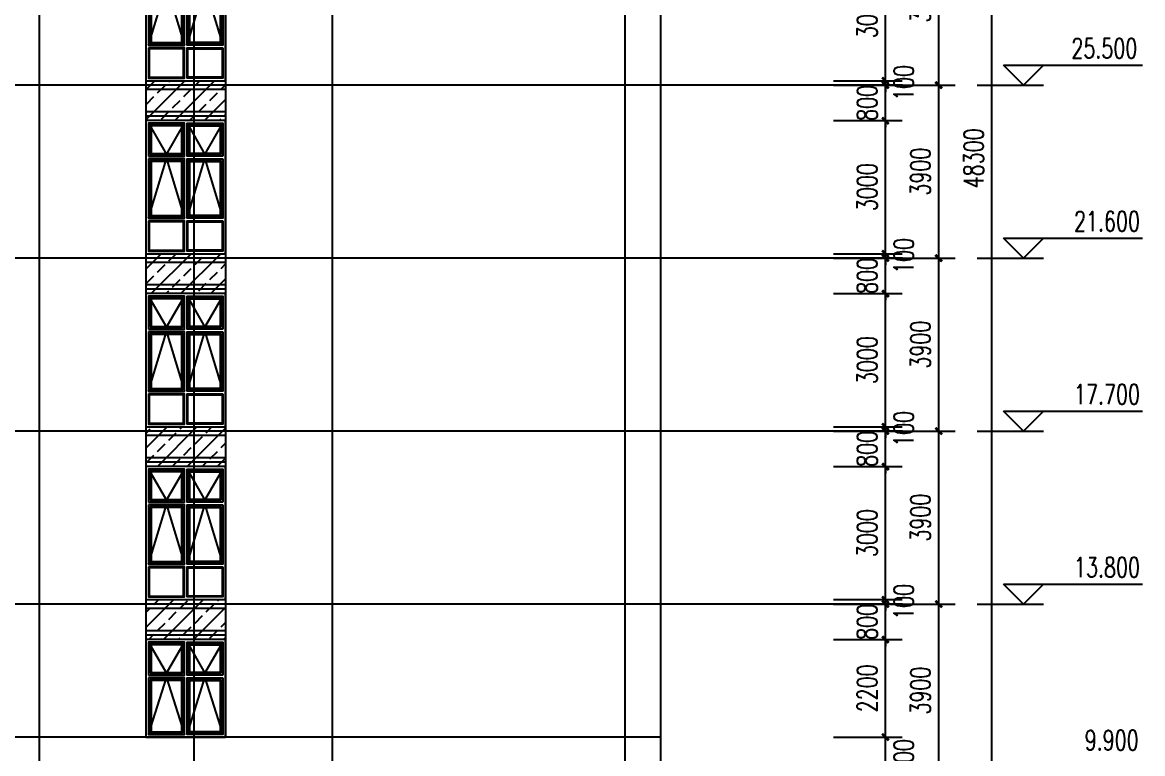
# Model space of a CAD drawing. Extents: x 1738711 to 2346805, y 1189731 to 2516152.
# Drawn here: x 2201128 to 2226374, y 1878450 to 1894936 of the extents above; entities that cross this region are included whole.
import ezdxf

# ---------------------------------------------------------------- set-up
doc = ezdxf.new("R2010")
doc.units = 0
doc.header["$LTSCALE"] = 1000
doc.header["$MEASUREMENT"] = 0
doc.linetypes.add('复件 140224通州运河二期售楼部条件图_t3$0$X-ME SHAFT SH$0$X-B2$0$WATER_LINE', pattern=[0])
for name, color, linetype in [('2', 41, 'Continuous'), ('DIM_ELEV', 3, 'Continuous'), ('DIM_IDEN', 3, 'Continuous'), ('DOTE', 1, 'Continuous'), ('PUB_DIM', 3, 'Continuous'), ('PUB_HATCH', 8, 'Continuous'), ('PUB_TEXT', 7, 'Continuous'), ('WINDOW', 144, 'Continuous'), ('看线', 8, 'Continuous')]:
    doc.layers.add(name, color=color, linetype=linetype)
doc.layers.add('_0', color=7, linetype='Continuous', lineweight=25)
doc.styles.add('_TCH_DIM', font='SIMPLEX', dxfattribs={"bigfont": 'GBCBIG'})
doc.styles.add('_TCH_DIM_T3', font='SIMPLEX', dxfattribs={"width": 0.705882, "bigfont": 'GBCBIG'})
doc.dimstyles.new('_TCH_ARCH&&150', dxfattribs={"dimtxt": 446.25, "dimasz": 150, "dimexe": 375, "dimexo": 450, "dimgap": 189.375, "dimtad": 1, "dimdec": 0, "dimzin": 0, "dimdsep": 46, "dimtxsty": '_TCH_DIM_T3', "dimblk": 'ARCHTICK', "dimcen": 0.09, "dimclrt": 7, "dimazin": 2, "dimtfac": 1, "dimtdec": 0, "dimtix": 1, "dimtmove": 2, "dimatfit": 3, "dimfxl": 1, "dimtolj": 1, "dimtzin": 0, "dimarcsym": 0})

# ---------------------------------------------------------------- blocks, each defined once
blk = doc.blocks.new('heraheraherahe')
at = {"layer": 'WINDOW', "color": 4, "linetype": '复件 140224通州运河二期售楼部条件图_t3$0$X-ME SHAFT SH$0$X-B2$0$WATER_LINE'}
blk.add_lwpolyline([(2141388, 1404296), (2139588, 1404296), (2139588, 1401296), (2141388, 1401296)], close=True, dxfattribs=at)
at = {"layer": 'WINDOW', "linetype": '复件 140224通州运河二期售楼部条件图_t3$0$X-ME SHAFT SH$0$X-B2$0$WATER_LINE'}
for points in [[(2139648, 1403496), (2140458, 1403496), (2140458, 1404236), (2139648, 1404236), (2139648, 1403496)], [(2141328, 1403496), (2140518, 1403496), (2140518, 1404236), (2141328, 1404236), (2141328, 1403496)], [(2139648, 1403436), (2139648, 1402096), (2140458, 1402096), (2140458, 1403436), (2139648, 1403436)], [(2141328, 1403436), (2141328, 1402096), (2140518, 1402096), (2140518, 1403436), (2141328, 1403436)], [(2139648, 1402036), (2139648, 1401356), (2140458, 1401356), (2140458, 1402036), (2139648, 1402036)], [(2141328, 1402036), (2141328, 1401356), (2140518, 1401356), (2140518, 1402036), (2141328, 1402036)]]:
    blk.add_lwpolyline(points, dxfattribs=at)
for points in [[(2139688, 1403536), (2140418, 1403536), (2140418, 1404196), (2139688, 1404196)], [(2139708, 1403556), (2140398, 1403556), (2140398, 1404176), (2139708, 1404176)], [(2141288, 1403536), (2140558, 1403536), (2140558, 1404196), (2141288, 1404196)], [(2141268, 1403556), (2140578, 1403556), (2140578, 1404176), (2141268, 1404176)], [(2139688, 1403396), (2139688, 1402136), (2140418, 1402136), (2140418, 1403396)], [(2139708, 1403376), (2139708, 1402156), (2140398, 1402156), (2140398, 1403376)], [(2141288, 1403396), (2141288, 1402136), (2140558, 1402136), (2140558, 1403396)], [(2141268, 1403376), (2141268, 1402156), (2140578, 1402156), (2140578, 1403376)], [(2139668, 1402016), (2139668, 1401376), (2140438, 1401376), (2140438, 1402016)], [(2141308, 1402016), (2141308, 1401376), (2140538, 1401376), (2140538, 1402016)]]:
    blk.add_lwpolyline(points, close=True, dxfattribs=at)
at = {"layer": '看线'}
for points in [[(2139648, 1404236), (2140053, 1403536), (2140458, 1404236)], [(2140518, 1404236), (2140923, 1403536), (2141328, 1404236)], [(2139648, 1402096), (2140053, 1403436), (2140458, 1402096)], [(2140518, 1402096), (2140923, 1403436), (2141328, 1402096)]]:
    blk.add_lwpolyline(points, dxfattribs=at)
blk = doc.blocks.new('hearhrehreh')
at = {"layer": '2'}
for p, q in [((2141388, 1405296), (2139588, 1405296)), ((2141388, 1405196), (2139588, 1405196)), ((2141388, 1404696), (2139588, 1404696)), ((2141388, 1404596), (2139588, 1404596))]:
    blk.add_line(p, q, dxfattribs=at)
at = {"layer": '_0'}
blk.add_blockref('heraheraherahe', (0, 200), dxfattribs=at)
blk = doc.blocks.new('_ArchTick')
at = {"color": 0, "linetype": 'ByBlock', "const_width": 0.4}
blk.add_lwpolyline([(-0.5, -0.5), (0.5, 0.5)], dxfattribs=at)
blk = doc.blocks.new('*D3088')
at = {"layer": 'Defpoints', "color": 0, "transparency": 16777216}
for p in [(2218959, 1878821), (2220578, 1878821), (2218959, 1877921)]:
    blk.add_point(p, dxfattribs=at)
at = {"layer": 'PUB_DIM', "color": 0, "lineweight": -2, "transparency": 16777216}
for p, q in [((2219409, 1878821), (2220953, 1878821)), ((2220578, 1877921), (2220578, 1878821)), ((2219409, 1877921), (2220953, 1877921))]:
    blk.add_line(p, q, dxfattribs=at)
at = {"layer": 'PUB_DIM', "color": 0, "lineweight": -2, "transparency": 16777216, "xscale": 150, "yscale": 150, "zscale": 150}
for p, rotation in [((2220578, 1878821), 90), ((2220578, 1877921), 270)]:
    blk.add_blockref('_ArchTick', p, dxfattribs=dict(at, rotation=rotation))
at = {"layer": 'PUB_DIM', "color": 7, "transparency": 16777216, "insert": (2220991, 1878371), "char_height": 446.2, "attachment_point": 5, "rotation": 90, "style": '_TCH_DIM_T3'}
blk.add_mtext('\\A1;900', dxfattribs=at)
blk = doc.blocks.new('*D3089')
at = {"layer": 'Defpoints', "color": 0, "transparency": 16777216}
for p in [(2218959, 1881021), (2220578, 1881021), (2218959, 1878821)]:
    blk.add_point(p, dxfattribs=at)
at = {"layer": 'PUB_DIM', "color": 0, "lineweight": -2, "transparency": 16777216}
for p, q in [((2219409, 1881021), (2220953, 1881021)), ((2220578, 1878821), (2220578, 1881021)), ((2219409, 1878821), (2220953, 1878821))]:
    blk.add_line(p, q, dxfattribs=at)
at = {"layer": 'PUB_DIM', "color": 0, "lineweight": -2, "transparency": 16777216, "xscale": 150, "yscale": 150, "zscale": 150}
for p, rotation in [((2220578, 1881021), 90), ((2220578, 1878821), 270)]:
    blk.add_blockref('_ArchTick', p, dxfattribs=dict(at, rotation=rotation))
at = {"layer": 'PUB_DIM', "color": 7, "transparency": 16777216, "insert": (2220166, 1879921), "char_height": 446.2, "attachment_point": 5, "rotation": 90, "style": '_TCH_DIM_T3'}
blk.add_mtext('\\A1;2200', dxfattribs=at)
blk = doc.blocks.new('*D3090')
at = {"layer": 'Defpoints', "color": 0, "transparency": 16777216}
for p in [(2218959, 1881821), (2220578, 1881821), (2218959, 1881021)]:
    blk.add_point(p, dxfattribs=at)
at = {"layer": 'PUB_DIM', "color": 0, "lineweight": -2, "transparency": 16777216}
for p, q in [((2219409, 1881821), (2220953, 1881821)), ((2220578, 1881821), (2220578, 1881971)), ((2220578, 1881021), (2220578, 1881821)), ((2219409, 1881021), (2220953, 1881021)), ((2220578, 1881021), (2220578, 1880871))]:
    blk.add_line(p, q, dxfattribs=at)
at = {"layer": 'PUB_DIM', "color": 0, "lineweight": -2, "transparency": 16777216, "xscale": 150, "yscale": 150, "zscale": 150}
for p, rotation in [((2220578, 1881821), 270), ((2220578, 1881021), 90)]:
    blk.add_blockref('_ArchTick', p, dxfattribs=dict(at, rotation=rotation))
at = {"layer": 'PUB_DIM', "color": 7, "transparency": 16777216, "insert": (2220166, 1881421), "char_height": 446.2, "attachment_point": 5, "rotation": 90, "style": '_TCH_DIM_T3'}
blk.add_mtext('\\A1;800', dxfattribs=at)
blk = doc.blocks.new('*D3091')
at = {"layer": 'Defpoints', "color": 0, "transparency": 16777216}
for p in [(2218959, 1881921), (2218959, 1881821), (2220578, 1881921)]:
    blk.add_point(p, dxfattribs=at)
at = {"layer": 'PUB_DIM', "color": 0, "lineweight": -2, "transparency": 16777216}
for p, q in [((2220578, 1881921), (2220578, 1882071)), ((2219409, 1881921), (2220953, 1881921)), ((2219409, 1881821), (2220953, 1881821)), ((2220578, 1881821), (2220578, 1881921)), ((2220578, 1881821), (2220578, 1881671))]:
    blk.add_line(p, q, dxfattribs=at)
at = {"layer": 'PUB_DIM', "color": 0, "lineweight": -2, "transparency": 16777216, "xscale": 150, "yscale": 150, "zscale": 150}
for p, rotation in [((2220578, 1881921), 270), ((2220578, 1881821), 90)]:
    blk.add_blockref('_ArchTick', p, dxfattribs=dict(at, rotation=rotation))
at = {"layer": 'PUB_DIM', "color": 7, "transparency": 16777216, "insert": (2220991, 1881871), "char_height": 446.2, "attachment_point": 5, "rotation": 90, "style": '_TCH_DIM_T3'}
blk.add_mtext('\\A1;100', dxfattribs=at)
blk = doc.blocks.new('*D3092')
at = {"layer": 'Defpoints', "color": 0, "transparency": 16777216}
for p in [(2218959, 1884921), (2220578, 1884921), (2218959, 1881921)]:
    blk.add_point(p, dxfattribs=at)
at = {"layer": 'PUB_DIM', "color": 0, "lineweight": -2, "transparency": 16777216}
for p, q in [((2219409, 1884921), (2220953, 1884921)), ((2220578, 1881921), (2220578, 1884921)), ((2219409, 1881921), (2220953, 1881921))]:
    blk.add_line(p, q, dxfattribs=at)
at = {"layer": 'PUB_DIM', "color": 0, "lineweight": -2, "transparency": 16777216, "xscale": 150, "yscale": 150, "zscale": 150}
for p, rotation in [((2220578, 1884921), 90), ((2220578, 1881921), 270)]:
    blk.add_blockref('_ArchTick', p, dxfattribs=dict(at, rotation=rotation))
at = {"layer": 'PUB_DIM', "color": 7, "transparency": 16777216, "insert": (2220166, 1883421), "char_height": 446.2, "attachment_point": 5, "rotation": 90, "style": '_TCH_DIM_T3'}
blk.add_mtext('\\A1;3000', dxfattribs=at)
blk = doc.blocks.new('*D3093')
at = {"layer": 'Defpoints', "color": 0, "transparency": 16777216}
for p in [(2218959, 1885721), (2220578, 1885721), (2218959, 1884921)]:
    blk.add_point(p, dxfattribs=at)
at = {"layer": 'PUB_DIM', "color": 0, "lineweight": -2, "transparency": 16777216}
for p, q in [((2220578, 1885721), (2220578, 1885871)), ((2219409, 1885721), (2220953, 1885721)), ((2220578, 1884921), (2220578, 1885721)), ((2219409, 1884921), (2220953, 1884921)), ((2220578, 1884921), (2220578, 1884771))]:
    blk.add_line(p, q, dxfattribs=at)
at = {"layer": 'PUB_DIM', "color": 0, "lineweight": -2, "transparency": 16777216, "xscale": 150, "yscale": 150, "zscale": 150}
for p, rotation in [((2220578, 1885721), 270), ((2220578, 1884921), 90)]:
    blk.add_blockref('_ArchTick', p, dxfattribs=dict(at, rotation=rotation))
at = {"layer": 'PUB_DIM', "color": 7, "transparency": 16777216, "insert": (2220166, 1885321), "char_height": 446.2, "attachment_point": 5, "rotation": 90, "style": '_TCH_DIM_T3'}
blk.add_mtext('\\A1;800', dxfattribs=at)
blk = doc.blocks.new('*D3094')
at = {"layer": 'Defpoints', "color": 0, "transparency": 16777216}
for p in [(2218959, 1885821), (2218959, 1885721), (2220578, 1885821)]:
    blk.add_point(p, dxfattribs=at)
at = {"layer": 'PUB_DIM', "color": 0, "lineweight": -2, "transparency": 16777216}
for p, q in [((2220578, 1885821), (2220578, 1885971)), ((2219409, 1885821), (2220953, 1885821)), ((2219409, 1885721), (2220953, 1885721)), ((2220578, 1885721), (2220578, 1885821)), ((2220578, 1885721), (2220578, 1885571))]:
    blk.add_line(p, q, dxfattribs=at)
at = {"layer": 'PUB_DIM', "color": 0, "lineweight": -2, "transparency": 16777216, "xscale": 150, "yscale": 150, "zscale": 150}
for p, rotation in [((2220578, 1885821), 270), ((2220578, 1885721), 90)]:
    blk.add_blockref('_ArchTick', p, dxfattribs=dict(at, rotation=rotation))
at = {"layer": 'PUB_DIM', "color": 7, "transparency": 16777216, "insert": (2220991, 1885771), "char_height": 446.2, "attachment_point": 5, "rotation": 90, "style": '_TCH_DIM_T3'}
blk.add_mtext('\\A1;100', dxfattribs=at)
blk = doc.blocks.new('*D3095')
at = {"layer": 'Defpoints', "color": 0, "transparency": 16777216}
for p in [(2218959, 1888821), (2220578, 1888821), (2218959, 1885821)]:
    blk.add_point(p, dxfattribs=at)
at = {"layer": 'PUB_DIM', "color": 0, "lineweight": -2, "transparency": 16777216}
for p, q in [((2219409, 1888821), (2220953, 1888821)), ((2220578, 1885821), (2220578, 1888821)), ((2219409, 1885821), (2220953, 1885821))]:
    blk.add_line(p, q, dxfattribs=at)
at = {"layer": 'PUB_DIM', "color": 0, "lineweight": -2, "transparency": 16777216, "xscale": 150, "yscale": 150, "zscale": 150}
for p, rotation in [((2220578, 1888821), 90), ((2220578, 1885821), 270)]:
    blk.add_blockref('_ArchTick', p, dxfattribs=dict(at, rotation=rotation))
at = {"layer": 'PUB_DIM', "color": 7, "transparency": 16777216, "insert": (2220166, 1887321), "char_height": 446.2, "attachment_point": 5, "rotation": 90, "style": '_TCH_DIM_T3'}
blk.add_mtext('\\A1;3000', dxfattribs=at)
blk = doc.blocks.new('*D3096')
at = {"layer": 'Defpoints', "color": 0, "transparency": 16777216}
for p in [(2218959, 1889621), (2220578, 1889621), (2218959, 1888821)]:
    blk.add_point(p, dxfattribs=at)
at = {"layer": 'PUB_DIM', "color": 0, "lineweight": -2, "transparency": 16777216}
for p, q in [((2220578, 1889621), (2220578, 1889771)), ((2219409, 1889621), (2220953, 1889621)), ((2220578, 1888821), (2220578, 1889621)), ((2219409, 1888821), (2220953, 1888821)), ((2220578, 1888821), (2220578, 1888671))]:
    blk.add_line(p, q, dxfattribs=at)
at = {"layer": 'PUB_DIM', "color": 0, "lineweight": -2, "transparency": 16777216, "xscale": 150, "yscale": 150, "zscale": 150}
for p, rotation in [((2220578, 1889621), 270), ((2220578, 1888821), 90)]:
    blk.add_blockref('_ArchTick', p, dxfattribs=dict(at, rotation=rotation))
at = {"layer": 'PUB_DIM', "color": 7, "transparency": 16777216, "insert": (2220166, 1889221), "char_height": 446.2, "attachment_point": 5, "rotation": 90, "style": '_TCH_DIM_T3'}
blk.add_mtext('\\A1;800', dxfattribs=at)
blk = doc.blocks.new('*D3097')
at = {"layer": 'Defpoints', "color": 0, "transparency": 16777216}
for p in [(2218959, 1889721), (2220578, 1889721), (2218959, 1889621)]:
    blk.add_point(p, dxfattribs=at)
at = {"layer": 'PUB_DIM', "color": 0, "lineweight": -2, "transparency": 16777216}
for p, q in [((2219409, 1889721), (2220953, 1889721)), ((2220578, 1889721), (2220578, 1889871)), ((2220578, 1889621), (2220578, 1889721)), ((2219409, 1889621), (2220953, 1889621)), ((2220578, 1889621), (2220578, 1889471))]:
    blk.add_line(p, q, dxfattribs=at)
at = {"layer": 'PUB_DIM', "color": 0, "lineweight": -2, "transparency": 16777216, "xscale": 150, "yscale": 150, "zscale": 150}
for p, rotation in [((2220578, 1889721), 270), ((2220578, 1889621), 90)]:
    blk.add_blockref('_ArchTick', p, dxfattribs=dict(at, rotation=rotation))
at = {"layer": 'PUB_DIM', "color": 7, "transparency": 16777216, "insert": (2220991, 1889671), "char_height": 446.2, "attachment_point": 5, "rotation": 90, "style": '_TCH_DIM_T3'}
blk.add_mtext('\\A1;100', dxfattribs=at)
blk = doc.blocks.new('*D3098')
at = {"layer": 'Defpoints', "color": 0, "transparency": 16777216}
for p in [(2218959, 1892721), (2220578, 1892721), (2218959, 1889721)]:
    blk.add_point(p, dxfattribs=at)
at = {"layer": 'PUB_DIM', "color": 0, "lineweight": -2, "transparency": 16777216}
for p, q in [((2219409, 1892721), (2220953, 1892721)), ((2220578, 1889721), (2220578, 1892721)), ((2219409, 1889721), (2220953, 1889721))]:
    blk.add_line(p, q, dxfattribs=at)
at = {"layer": 'PUB_DIM', "color": 0, "lineweight": -2, "transparency": 16777216, "xscale": 150, "yscale": 150, "zscale": 150}
for p, rotation in [((2220578, 1892721), 90), ((2220578, 1889721), 270)]:
    blk.add_blockref('_ArchTick', p, dxfattribs=dict(at, rotation=rotation))
at = {"layer": 'PUB_DIM', "color": 7, "transparency": 16777216, "insert": (2220166, 1891221), "char_height": 446.2, "attachment_point": 5, "rotation": 90, "style": '_TCH_DIM_T3'}
blk.add_mtext('\\A1;3000', dxfattribs=at)
blk = doc.blocks.new('*D3099')
at = {"layer": 'Defpoints', "color": 0, "transparency": 16777216}
for p in [(2218959, 1893521), (2220578, 1893521), (2218959, 1892721)]:
    blk.add_point(p, dxfattribs=at)
at = {"layer": 'PUB_DIM', "color": 0, "lineweight": -2, "transparency": 16777216}
for p, q in [((2219409, 1893521), (2220953, 1893521)), ((2220578, 1893521), (2220578, 1893671)), ((2220578, 1892721), (2220578, 1893521)), ((2219409, 1892721), (2220953, 1892721)), ((2220578, 1892721), (2220578, 1892571))]:
    blk.add_line(p, q, dxfattribs=at)
at = {"layer": 'PUB_DIM', "color": 0, "lineweight": -2, "transparency": 16777216, "xscale": 150, "yscale": 150, "zscale": 150}
for p, rotation in [((2220578, 1893521), 270), ((2220578, 1892721), 90)]:
    blk.add_blockref('_ArchTick', p, dxfattribs=dict(at, rotation=rotation))
at = {"layer": 'PUB_DIM', "color": 7, "transparency": 16777216, "insert": (2220166, 1893121), "char_height": 446.2, "attachment_point": 5, "rotation": 90, "style": '_TCH_DIM_T3'}
blk.add_mtext('\\A1;800', dxfattribs=at)
blk = doc.blocks.new('*D3100')
at = {"layer": 'Defpoints', "color": 0, "transparency": 16777216}
for p in [(2218959, 1893621), (2218959, 1893521), (2220578, 1893621)]:
    blk.add_point(p, dxfattribs=at)
at = {"layer": 'PUB_DIM', "color": 0, "lineweight": -2, "transparency": 16777216}
for p, q in [((2220578, 1893621), (2220578, 1893771)), ((2219409, 1893621), (2220953, 1893621)), ((2219409, 1893521), (2220953, 1893521)), ((2220578, 1893521), (2220578, 1893621)), ((2220578, 1893521), (2220578, 1893371))]:
    blk.add_line(p, q, dxfattribs=at)
at = {"layer": 'PUB_DIM', "color": 0, "lineweight": -2, "transparency": 16777216, "xscale": 150, "yscale": 150, "zscale": 150}
for p, rotation in [((2220578, 1893621), 270), ((2220578, 1893521), 90)]:
    blk.add_blockref('_ArchTick', p, dxfattribs=dict(at, rotation=rotation))
at = {"layer": 'PUB_DIM', "color": 7, "transparency": 16777216, "insert": (2220991, 1893571), "char_height": 446.2, "attachment_point": 5, "rotation": 90, "style": '_TCH_DIM_T3'}
blk.add_mtext('\\A1;100', dxfattribs=at)
blk = doc.blocks.new('*D3101')
at = {"layer": 'Defpoints', "color": 0, "transparency": 16777216}
for p in [(2218959, 1896621), (2220578, 1896621), (2218959, 1893621)]:
    blk.add_point(p, dxfattribs=at)
at = {"layer": 'PUB_DIM', "color": 0, "lineweight": -2, "transparency": 16777216}
for p, q in [((2219409, 1896621), (2220953, 1896621)), ((2220578, 1893621), (2220578, 1896621)), ((2219409, 1893621), (2220953, 1893621))]:
    blk.add_line(p, q, dxfattribs=at)
at = {"layer": 'PUB_DIM', "color": 0, "lineweight": -2, "transparency": 16777216, "xscale": 150, "yscale": 150, "zscale": 150}
for p, rotation in [((2220578, 1896621), 90), ((2220578, 1893621), 270)]:
    blk.add_blockref('_ArchTick', p, dxfattribs=dict(at, rotation=rotation))
at = {"layer": 'PUB_DIM', "color": 7, "transparency": 16777216, "insert": (2220166, 1895121), "char_height": 446.2, "attachment_point": 5, "rotation": 90, "style": '_TCH_DIM_T3'}
blk.add_mtext('\\A1;3000', dxfattribs=at)
blk = doc.blocks.new('*D3515')
at = {"layer": 'Defpoints', "color": 0, "transparency": 16777216}
for p in [(2220159, 1881821), (2221778, 1881821), (2220159, 1877921)]:
    blk.add_point(p, dxfattribs=at)
at = {"layer": 'PUB_DIM', "color": 0, "lineweight": -2, "transparency": 16777216}
for p, q in [((2220609, 1881821), (2222153, 1881821)), ((2221778, 1877921), (2221778, 1881821)), ((2220609, 1877921), (2222153, 1877921))]:
    blk.add_line(p, q, dxfattribs=at)
at = {"layer": 'PUB_DIM', "color": 0, "lineweight": -2, "transparency": 16777216, "xscale": 150, "yscale": 150, "zscale": 150}
for p, rotation in [((2221778, 1881821), 90), ((2221778, 1877921), 270)]:
    blk.add_blockref('_ArchTick', p, dxfattribs=dict(at, rotation=rotation))
at = {"layer": 'PUB_DIM', "color": 7, "transparency": 16777216, "insert": (2221366, 1879871), "char_height": 446.2, "attachment_point": 5, "rotation": 90, "style": '_TCH_DIM_T3'}
blk.add_mtext('\\A1;3900', dxfattribs=at)
blk = doc.blocks.new('*D3516')
at = {"layer": 'Defpoints', "color": 0, "transparency": 16777216}
for p in [(2220159, 1885721), (2221778, 1885721), (2220159, 1881821)]:
    blk.add_point(p, dxfattribs=at)
at = {"layer": 'PUB_DIM', "color": 0, "lineweight": -2, "transparency": 16777216}
for p, q in [((2220609, 1885721), (2222153, 1885721)), ((2221778, 1881821), (2221778, 1885721)), ((2220609, 1881821), (2222153, 1881821))]:
    blk.add_line(p, q, dxfattribs=at)
at = {"layer": 'PUB_DIM', "color": 0, "lineweight": -2, "transparency": 16777216, "xscale": 150, "yscale": 150, "zscale": 150}
for p, rotation in [((2221778, 1885721), 90), ((2221778, 1881821), 270)]:
    blk.add_blockref('_ArchTick', p, dxfattribs=dict(at, rotation=rotation))
at = {"layer": 'PUB_DIM', "color": 7, "transparency": 16777216, "insert": (2221366, 1883771), "char_height": 446.2, "attachment_point": 5, "rotation": 90, "style": '_TCH_DIM_T3'}
blk.add_mtext('\\A1;3900', dxfattribs=at)
blk = doc.blocks.new('*D3517')
at = {"layer": 'Defpoints', "color": 0, "transparency": 16777216}
for p in [(2220159, 1889621), (2221778, 1889621), (2220159, 1885721)]:
    blk.add_point(p, dxfattribs=at)
at = {"layer": 'PUB_DIM', "color": 0, "lineweight": -2, "transparency": 16777216}
for p, q in [((2220609, 1889621), (2222153, 1889621)), ((2221778, 1885721), (2221778, 1889621)), ((2220609, 1885721), (2222153, 1885721))]:
    blk.add_line(p, q, dxfattribs=at)
at = {"layer": 'PUB_DIM', "color": 0, "lineweight": -2, "transparency": 16777216, "xscale": 150, "yscale": 150, "zscale": 150}
for p, rotation in [((2221778, 1889621), 90), ((2221778, 1885721), 270)]:
    blk.add_blockref('_ArchTick', p, dxfattribs=dict(at, rotation=rotation))
at = {"layer": 'PUB_DIM', "color": 7, "transparency": 16777216, "insert": (2221366, 1887671), "char_height": 446.2, "attachment_point": 5, "rotation": 90, "style": '_TCH_DIM_T3'}
blk.add_mtext('\\A1;3900', dxfattribs=at)
blk = doc.blocks.new('*D3518')
at = {"layer": 'Defpoints', "color": 0, "transparency": 16777216}
for p in [(2220159, 1893521), (2221778, 1893521), (2220159, 1889621)]:
    blk.add_point(p, dxfattribs=at)
at = {"layer": 'PUB_DIM', "color": 0, "lineweight": -2, "transparency": 16777216}
for p, q in [((2220609, 1893521), (2222153, 1893521)), ((2221778, 1889621), (2221778, 1893521)), ((2220609, 1889621), (2222153, 1889621))]:
    blk.add_line(p, q, dxfattribs=at)
at = {"layer": 'PUB_DIM', "color": 0, "lineweight": -2, "transparency": 16777216, "xscale": 150, "yscale": 150, "zscale": 150}
for p, rotation in [((2221778, 1893521), 90), ((2221778, 1889621), 270)]:
    blk.add_blockref('_ArchTick', p, dxfattribs=dict(at, rotation=rotation))
at = {"layer": 'PUB_DIM', "color": 7, "transparency": 16777216, "insert": (2221366, 1891571), "char_height": 446.2, "attachment_point": 5, "rotation": 90, "style": '_TCH_DIM_T3'}
blk.add_mtext('\\A1;3900', dxfattribs=at)
blk = doc.blocks.new('*D3519')
at = {"layer": 'Defpoints', "color": 0, "transparency": 16777216}
for p in [(2220159, 1897421), (2221778, 1897421), (2220159, 1893521)]:
    blk.add_point(p, dxfattribs=at)
at = {"layer": 'PUB_DIM', "color": 0, "lineweight": -2, "transparency": 16777216}
for p, q in [((2220609, 1897421), (2222153, 1897421)), ((2221778, 1893521), (2221778, 1897421)), ((2220609, 1893521), (2222153, 1893521))]:
    blk.add_line(p, q, dxfattribs=at)
at = {"layer": 'PUB_DIM', "color": 0, "lineweight": -2, "transparency": 16777216, "xscale": 150, "yscale": 150, "zscale": 150}
for p, rotation in [((2221778, 1897421), 90), ((2221778, 1893521), 270)]:
    blk.add_blockref('_ArchTick', p, dxfattribs=dict(at, rotation=rotation))
at = {"layer": 'PUB_DIM', "color": 7, "transparency": 16777216, "insert": (2221366, 1895471), "char_height": 446.2, "attachment_point": 5, "rotation": 90, "style": '_TCH_DIM_T3'}
blk.add_mtext('\\A1;3900', dxfattribs=at)
blk = doc.blocks.new('*D3525')
at = {"layer": 'Defpoints', "color": 0, "transparency": 16777216}
for p in [(2218959, 1916021), (2222978, 1916021), (2218959, 1867721)]:
    blk.add_point(p, dxfattribs=at)
at = {"layer": 'PUB_DIM', "color": 0, "lineweight": -2, "transparency": 16777216}
for p, q in [((2219409, 1916021), (2223353, 1916021)), ((2222978, 1867721), (2222978, 1916021)), ((2219409, 1867721), (2223353, 1867721))]:
    blk.add_line(p, q, dxfattribs=at)
at = {"layer": 'PUB_DIM', "color": 0, "lineweight": -2, "transparency": 16777216, "xscale": 150, "yscale": 150, "zscale": 150}
for p, rotation in [((2222978, 1916021), 90), ((2222978, 1867721), 270)]:
    blk.add_blockref('_ArchTick', p, dxfattribs=dict(at, rotation=rotation))
at = {"layer": 'PUB_DIM', "color": 7, "transparency": 16777216, "insert": (2222566, 1891871), "char_height": 446.2, "attachment_point": 5, "rotation": 90, "style": '_TCH_DIM_T3'}
blk.add_mtext('\\A1;48300', dxfattribs=at)

msp = doc.modelspace()

# ---------------------------------------------------------------- hatches: boundary and pattern name
at = {"layer": 'PUB_HATCH'}
h = msp.add_hatch(dxfattribs=at)
h.set_pattern_fill('ANSI33', color=256, scale=150, style=0)
h.set_pattern_definition([(45, (0, 0), (-336.759605, 336.759605), []), (45, (336.76, 0), (-336.759605, 336.759605), [238.125, -119.0625])])
h.paths.add_polyline_path([(2203907.9, 1915021.5), (2205707.9, 1915021.5), (2205707.9, 1912321.5), (2203907.9, 1912321.5)])
h.paths.add_polyline_path([(2203907.9, 1909121.5), (2205707.9, 1909121.5), (2205707.9, 1908321.5), (2203907.9, 1908321.5)])
h.paths.add_polyline_path([(2203907.9, 1905321.5), (2205707.9, 1905321.5), (2205707.9, 1904421.5), (2203907.9, 1904421.5)])
h.paths.add_polyline_path([(2203907.9, 1901421.5), (2205707.9, 1901421.5), (2205707.9, 1900521.5), (2203907.9, 1900521.5)])
h.paths.add_polyline_path([(2203907.9, 1897521.5), (2205707.9, 1897521.5), (2205707.9, 1896621.5), (2203907.9, 1896621.5)])
h.paths.add_polyline_path([(2203907.9, 1893621.5), (2205707.9, 1893621.5), (2205707.9, 1892721.5), (2203907.9, 1892721.5)])
h.paths.add_polyline_path([(2203907.9, 1889721.5), (2205707.9, 1889721.5), (2205707.9, 1888821.5), (2203907.9, 1888821.5)])
h.paths.add_polyline_path([(2203907.9, 1885821.5), (2205707.9, 1885821.5), (2205707.9, 1884921.5), (2203907.9, 1884921.5)])
h.paths.add_polyline_path([(2203907.9, 1881921.5), (2205707.9, 1881921.5), (2205707.9, 1881021.5), (2203907.9, 1881021.5)])

# ---------------------------------------------------------------- linework, layer by layer
at = {"layer": '2'}
for p, q in [((2203907.9, 1916021.5), (2203907.9, 1878821.5)), ((2205707.9, 1916021.5), (2205707.9, 1878821.5)), ((2215507.9, 1916021.5), (2215507.9, 1867721.5)), ((2205707.9, 1881821.5), (2203907.9, 1881821.5)), ((2205707.9, 1881721.5), (2203907.9, 1881721.5)), ((2205707.9, 1881221.5), (2203907.9, 1881221.5)), ((2205707.9, 1881121.5), (2203907.9, 1881121.5)), ((2205707.9, 1881021.5), (2203907.9, 1881021.5)), ((2215507.9, 1878821.5), (2180907.9, 1878821.5))]:
    msp.add_line(p, q, dxfattribs=at)
at = {"layer": 'DIM_ELEV'}
for p, q in [((2223691.8, 1893521.5), (2223241.8, 1893971.5)), ((2223241.8, 1893971.5), (2226373.8, 1893971.5)), ((2223691.8, 1893521.5), (2224141.8, 1893971.5)), ((2222641.8, 1893521.5), (2224141.8, 1893521.5)), ((2223691.8, 1889621.5), (2223241.8, 1890071.5)), ((2223241.8, 1890071.5), (2226373.8, 1890071.5)), ((2223691.8, 1889621.5), (2224141.8, 1890071.5)), ((2222641.8, 1889621.5), (2224141.8, 1889621.5)), ((2223691.8, 1885721.5), (2223241.8, 1886171.5)), ((2223241.8, 1886171.5), (2226373.8, 1886171.5)), ((2223691.8, 1885721.5), (2224141.8, 1886171.5)), ((2222641.8, 1885721.5), (2224141.8, 1885721.5)), ((2223691.8, 1881821.5), (2223241.8, 1882271.5)), ((2223241.8, 1882271.5), (2226373.8, 1882271.5)), ((2223691.8, 1881821.5), (2224141.8, 1882271.5)), ((2222641.8, 1881821.5), (2224141.8, 1881821.5))]:
    msp.add_line(p, q, dxfattribs=at)
at = {"layer": 'DIM_IDEN'}
msp.add_line((2204997.2, 1867233.5), (2204997.2, 1919618.6), dxfattribs=at)
at = {"layer": 'DOTE'}
for p, q in [((2201507.9, 1916021.5), (2201507.9, 1865361.2)), ((2208107.9, 1916021.5), (2208107.9, 1865361.2)), ((2214707.9, 1916021.5), (2214707.9, 1865361.2)), ((2220962.5, 1893521.5), (2175992.3, 1893521.5)), ((2220962.5, 1889621.5), (2175992.3, 1889621.5)), ((2220962.5, 1885721.5), (2175992.3, 1885721.5)), ((2220962.5, 1881821.5), (2175992.3, 1881821.5))]:
    msp.add_line(p, q, dxfattribs=at)
at = {"layer": 'WINDOW', "color": 4, "linetype": '复件 140224通州运河二期售楼部条件图_t3$0$X-ME SHAFT SH$0$X-B2$0$WATER_LINE'}
msp.add_lwpolyline([(2205707.9, 1881021.5), (2203907.9, 1881021.5), (2203907.9, 1878821.5), (2205707.9, 1878821.5)], close=True, dxfattribs=at)
at = {"layer": 'WINDOW', "linetype": '复件 140224通州运河二期售楼部条件图_t3$0$X-ME SHAFT SH$0$X-B2$0$WATER_LINE'}
for points in [[(2203967.9, 1880221.5), (2204777.9, 1880221.5), (2204777.9, 1880961.5), (2203967.9, 1880961.5), (2203967.9, 1880221.5)], [(2205647.9, 1880221.5), (2204837.9, 1880221.5), (2204837.9, 1880961.5), (2205647.9, 1880961.5), (2205647.9, 1880221.5)], [(2203967.9, 1880161.5), (2203967.9, 1878881.5), (2204777.9, 1878881.5), (2204777.9, 1880161.5), (2203967.9, 1880161.5)], [(2205647.9, 1880161.5), (2205647.9, 1878881.5), (2204837.9, 1878881.5), (2204837.9, 1880161.5), (2205647.9, 1880161.5)]]:
    msp.add_lwpolyline(points, dxfattribs=at)
for points in [[(2204007.9, 1880261.5), (2204737.9, 1880261.5), (2204737.9, 1880921.5), (2204007.9, 1880921.5)], [(2204027.9, 1880281.5), (2204717.9, 1880281.5), (2204717.9, 1880901.5), (2204027.9, 1880901.5)], [(2205607.9, 1880261.5), (2204877.9, 1880261.5), (2204877.9, 1880921.5), (2205607.9, 1880921.5)], [(2205587.9, 1880281.5), (2204897.9, 1880281.5), (2204897.9, 1880901.5), (2205587.9, 1880901.5)], [(2204007.9, 1880121.5), (2204007.9, 1878921.5), (2204737.9, 1878921.5), (2204737.9, 1880121.5)], [(2204027.9, 1880101.5), (2204027.9, 1878941.5), (2204717.9, 1878941.5), (2204717.9, 1880101.5)], [(2205607.9, 1880121.5), (2205607.9, 1878921.5), (2204877.9, 1878921.5), (2204877.9, 1880121.5)], [(2205587.9, 1880101.5), (2205587.9, 1878941.5), (2204897.9, 1878941.5), (2204897.9, 1880101.5)]]:
    msp.add_lwpolyline(points, close=True, dxfattribs=at)
at = {"layer": '看线'}
for points in [[(2203967.9, 1880961.5), (2204372.9, 1880261.5), (2204777.9, 1880961.5)], [(2204837.9, 1880961.5), (2205242.9, 1880261.5), (2205647.9, 1880961.5)], [(2203967.9, 1878881.5), (2204372.9, 1880161.5), (2204777.9, 1878881.5)], [(2204837.9, 1878881.5), (2205242.9, 1880161.5), (2205647.9, 1878881.5)]]:
    msp.add_lwpolyline(points, dxfattribs=at)

# ---------------------------------------------------------------- block references
at = {"layer": '_0'}
for p in [(64319.8, 492125.2), (64319.8, 488225.2), (64319.8, 484325.2), (64319.8, 480425.2)]:
    msp.add_blockref('hearhrehreh', p, dxfattribs=at)

# ---------------------------------------------------------------- texts
at = {"layer": 'PUB_TEXT', "color": 7, "style": '_TCH_DIM', "width": 0.705882}
for s, p in [('25.500', (2224768.8, 1894129)), ('21.600', (2224828.8, 1890229)), ('17.700', (2224828.8, 1886329)), ('13.800', (2224828.8, 1882429)), ('9.900', (2225068.8, 1878529))]:
    msp.add_text(s, height=446.25, dxfattribs=at).set_placement(p)

# ---------------------------------------------------------------- dimensions: what is measured, and where the dimension line sits
at = {"layer": 'PUB_DIM'}
for p1, p2, distance, picture, middle in [((2218958.9, 1867721.5), (2218958.9, 1916021.5), -4019.1, '*D3525', (2222565.5, 1891871.5)), ((2220158.9, 1893521.5), (2220158.9, 1897421.5), -1619.1, '*D3519', (2221365.5, 1895471.5)), ((2218958.9, 1893621.5), (2218958.9, 1896621.5), -1619.1, '*D3101', (2220165.5, 1895121.5)), ((2218958.9, 1892721.5), (2218958.9, 1893521.5), -1619.1, '*D3099', (2220165.5, 1893121.5)), ((2220158.9, 1889621.5), (2220158.9, 1893521.5), -1619.1, '*D3518', (2221365.5, 1891571.5)), ((2218958.9, 1889721.5), (2218958.9, 1892721.5), -1619.1, '*D3098', (2220165.5, 1891221.5)), ((2218958.9, 1888821.5), (2218958.9, 1889621.5), -1619.1, '*D3096', (2220165.5, 1889221.5)), ((2220158.9, 1885721.5), (2220158.9, 1889621.5), -1619.1, '*D3517', (2221365.5, 1887671.5)), ((2218958.9, 1885821.5), (2218958.9, 1888821.5), -1619.1, '*D3095', (2220165.5, 1887321.5)), ((2218958.9, 1884921.5), (2218958.9, 1885721.5), -1619.1, '*D3093', (2220165.5, 1885321.5)), ((2220158.9, 1881821.5), (2220158.9, 1885721.5), -1619.1, '*D3516', (2221365.5, 1883771.5)), ((2218958.9, 1881921.5), (2218958.9, 1884921.5), -1619.1, '*D3092', (2220165.5, 1883421.5)), ((2218958.9, 1881021.5), (2218958.9, 1881821.5), -1619.1, '*D3090', (2220165.5, 1881421.5)), ((2220158.9, 1877921.5), (2220158.9, 1881821.5), -1619.1, '*D3515', (2221365.5, 1879871.5)), ((2218958.9, 1878821.5), (2218958.9, 1881021.5), -1619.1, '*D3089', (2220165.5, 1879921.5))]:
    dim = msp.add_aligned_dim(p1=p1, p2=p2, distance=distance, dimstyle='_TCH_ARCH&&150', dxfattribs=at)
    dim.commit()
    dim.dimension.update_dxf_attribs({"geometry": picture, "text_midpoint": middle})
for base, p1, p2, picture, middle in [((2220578, 1893621.5), (2218958.9, 1893521.5), (2218958.9, 1893621.5), '*D3100', (2220990.5, 1893571.5)), ((2220578, 1889721.5), (2218958.9, 1889621.5), (2218958.9, 1889721.5), '*D3097', (2220990.5, 1889671.5)), ((2220578, 1885821.5), (2218958.9, 1885721.5), (2218958.9, 1885821.5), '*D3094', (2220990.5, 1885771.5)), ((2220578, 1881921.5), (2218958.9, 1881821.5), (2218958.9, 1881921.5), '*D3091', (2220990.5, 1881871.5)), ((2220578, 1878821.5), (2218958.9, 1877921.5), (2218958.9, 1878821.5), '*D3088', (2220990.5, 1878371.5))]:
    dim = msp.add_linear_dim(base=base, p1=p1, p2=p2, angle=90, dimstyle='_TCH_ARCH&&150', dxfattribs=at)
    dim.commit()
    dim.dimension.update_dxf_attribs({"geometry": picture, "text_midpoint": middle, "dimtype": 129})

doc.saveas('drawing.dxf')
